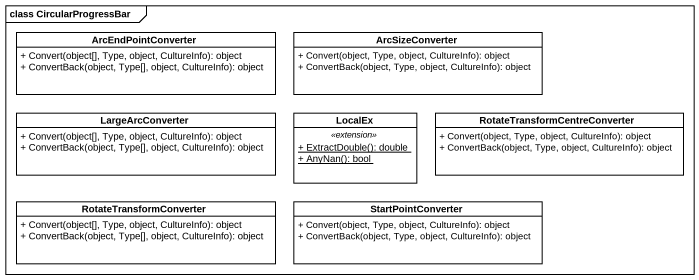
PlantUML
@startuml
mainframe class CircularProgressBar
hide circle
hide empty members
skinparam classAttributeIconSize 0
class ArcEndPointConverter {
  + Convert(object[], Type, object, CultureInfo): object
  + ConvertBack(object, Type[], object, CultureInfo): object
}
class ArcSizeConverter {
  + Convert(object, Type, object, CultureInfo): object
  + ConvertBack(object, Type, object, CultureInfo): object
}
class LargeArcConverter {
  + Convert(object[], Type, object, CultureInfo): object
  + ConvertBack(object, Type[], object, CultureInfo): object
}
class LocalEx {
  .. <<extension>> ..
  {static} + ExtractDouble(): double
  {static} + AnyNan(): bool
}
class "RotateTransformCentreConverter" as RotateTransformCentreConvert {
  + Convert(object, Type, object, CultureInfo): object
  + ConvertBack(object, Type, object, CultureInfo): object
}
class RotateTransformConverter {
  + Convert(object[], Type, object, CultureInfo): object
  + ConvertBack(object, Type[], object, CultureInfo): object
}
class StartPointConverter {
  + Convert(object, Type, object, CultureInfo): object
  + ConvertBack(object, Type, object, CultureInfo): object
}
@enduml
